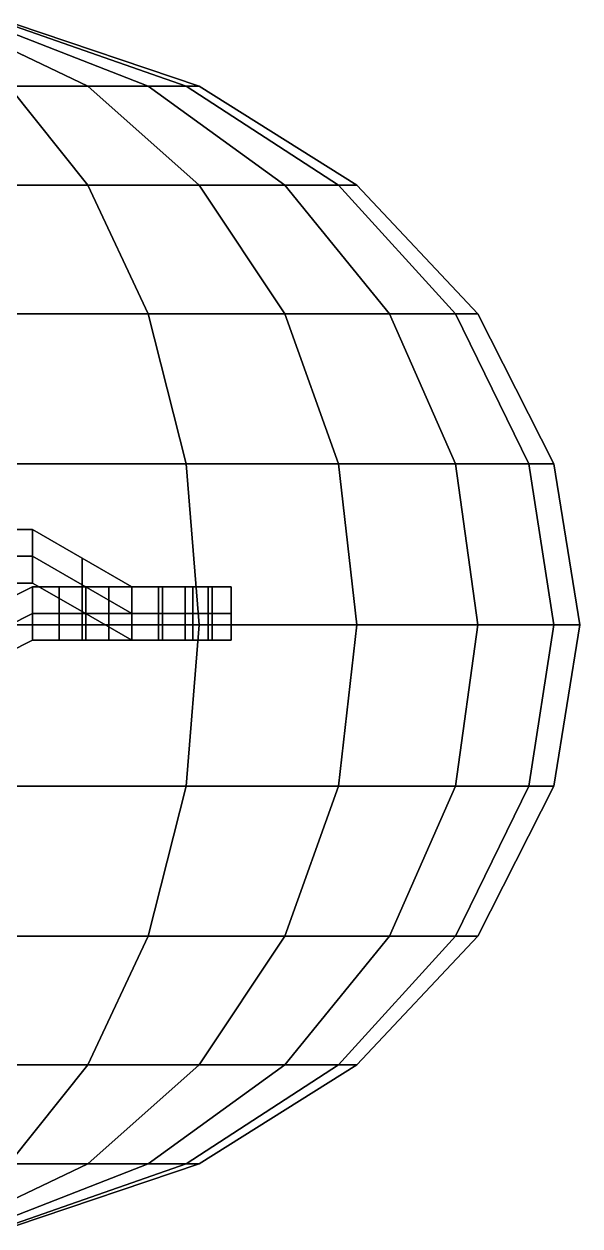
# Model space of a CAD drawing. Extents: x -8682 to 17201, y -9368 to 11808.
# Drawn here: x 7752 to 17201, y -9007 to 11447 of the extents above; entities that cross this region are included whole.
import ezdxf

# ---------------------------------------------------------------- set-up
doc = ezdxf.new("R2010")
doc.units = 0

msp = doc.modelspace()

# ---------------------------------------------------------------- linework, layer by layer
for points in [[(8835.200195, 10389.020508, -6616.702148), (6628.095215, 11446.75293, -4560.081543), (5934.373047, 11446.75293, -5056.099121), (7495.032227, 10389.020508, -7574.934082)], [(7495.032227, 10389.020508, 2868.82251), (5934.373047, 11446.75293, 349.987183), (6628.095215, 11446.75293, -146.03035), (8835.200195, 10389.020508, 1910.589966)], [(9863.546875, 10389.020508, -5367.90918), (7160.406738, 11446.75293, -3913.658691), (6628.095215, 11446.75293, -4560.081543), (8835.200195, 10389.020508, -6616.702148)], [(8835.200195, 10389.020508, 1910.589966), (6628.095215, 11446.75293, -146.03035), (7160.406738, 11446.75293, -792.453247), (9863.546875, 10389.020508, 661.796997)], [(10509.993164, 10389.020508, -3913.658691), (7495.032227, 11446.75293, -3160.883301), (7160.406738, 11446.75293, -3913.658691), (9863.546875, 10389.020508, -5367.90918)], [(9863.546875, 10389.020508, 661.796997), (7160.406738, 11446.75293, -792.453247), (7495.032227, 11446.75293, -1545.228516), (10509.993164, 10389.020508, -792.453247)], [(10730.483398, 10389.020508, -2353.055908), (7609.166504, 11446.75293, -2353.055908), (7495.032227, 11446.75293, -3160.883301), (10509.993164, 10389.020508, -3913.658691)], [(10509.993164, 10389.020508, -792.453247), (7495.032227, 11446.75293, -1545.228516), (7609.166504, 11446.75293, -2353.055908), (10730.483398, 10389.020508, -2353.055908)], [(8835.200195, 8706.411133, -9737.907227), (7495.032227, 10389.020508, -7574.934082), (5934.373047, 10389.020508, -8177.304688), (6628.095215, 8706.411133, -10589.787109)], [(6628.095215, 8706.411133, 5883.675781), (5934.373047, 10389.020508, 3471.192627), (7495.032227, 10389.020508, 2868.82251), (8835.200195, 8706.411133, 5031.79541)], [(10730.483398, 8706.411133, -8382.761719), (8835.200195, 10389.020508, -6616.702148), (7495.032227, 10389.020508, -7574.934082), (8835.200195, 8706.411133, -9737.907227)], [(8835.200195, 8706.411133, 5031.79541), (7495.032227, 10389.020508, 2868.82251), (8835.200195, 10389.020508, 1910.589966), (10730.483398, 8706.411133, 3676.649902)], [(12184.787109, 8706.411133, -6616.702148), (9863.546875, 10389.020508, -5367.90918), (8835.200195, 10389.020508, -6616.702148), (10730.483398, 8706.411133, -8382.761719)], [(10730.483398, 8706.411133, 3676.649902), (8835.200195, 10389.020508, 1910.589966), (9863.546875, 10389.020508, 661.796997), (12184.787109, 8706.411133, 1910.589966)], [(13099, 8706.411133, -4560.081543), (10509.993164, 10389.020508, -3913.658691), (9863.546875, 10389.020508, -5367.90918), (12184.787109, 8706.411133, -6616.702148)], [(12184.787109, 8706.411133, 1910.589966), (9863.546875, 10389.020508, 661.796997), (10509.993164, 10389.020508, -792.453247), (13099, 8706.411133, -146.03035)], [(13410.820313, 8706.411133, -2353.055908), (10730.483398, 10389.020508, -2353.055908), (10509.993164, 10389.020508, -3913.658691), (13099, 8706.411133, -4560.081543)], [(13099, 8706.411133, -146.03035), (10509.993164, 10389.020508, -792.453247), (10730.483398, 10389.020508, -2353.055908), (13410.820313, 8706.411133, -2353.055908)], [(9863.546875, 6513.592285, -11397.615234), (8835.200195, 8706.411133, -9737.907227), (6628.095215, 8706.411133, -10589.787109), (7160.406738, 6513.592285, -12440.950195)], [(7160.406738, 6513.592285, 7734.838867), (6628.095215, 8706.411133, 5883.675781), (8835.200195, 8706.411133, 5031.79541), (9863.546875, 6513.592285, 6691.503418)], [(12184.787109, 6513.592285, -9737.907227), (10730.483398, 8706.411133, -8382.761719), (8835.200195, 8706.411133, -9737.907227), (9863.546875, 6513.592285, -11397.615234)], [(9863.546875, 6513.592285, 6691.503418), (8835.200195, 8706.411133, 5031.79541), (10730.483398, 8706.411133, 3676.649902), (12184.787109, 6513.592285, 5031.79541)], [(13965.935547, 6513.592285, -7574.934082), (12184.787109, 8706.411133, -6616.702148), (10730.483398, 8706.411133, -8382.761719), (12184.787109, 6513.592285, -9737.907227)], [(12184.787109, 6513.592285, 5031.79541), (10730.483398, 8706.411133, 3676.649902), (12184.787109, 8706.411133, 1910.589966), (13965.935547, 6513.592285, 2868.82251)], [(15085.613281, 6513.592285, -5056.099121), (13099, 8706.411133, -4560.081543), (12184.787109, 8706.411133, -6616.702148), (13965.935547, 6513.592285, -7574.934082)], [(13965.935547, 6513.592285, 2868.82251), (12184.787109, 8706.411133, 1910.589966), (13099, 8706.411133, -146.03035), (15085.613281, 6513.592285, 349.987183)], [(15467.514648, 6513.592285, -2353.055908), (13410.820313, 8706.411133, -2353.055908), (13099, 8706.411133, -4560.081543), (15085.613281, 6513.592285, -5056.099121)], [(15085.613281, 6513.592285, 349.987183), (13099, 8706.411133, -146.03035), (13410.820313, 8706.411133, -2353.055908), (15467.514648, 6513.592285, -2353.055908)], [(10509.993164, 3959.999756, -12440.950195), (9863.546875, 6513.592285, -11397.615234), (7160.406738, 6513.592285, -12440.950195), (7495.032227, 3959.999756, -13604.640625)], [(7495.032227, 3959.999756, 8898.529297), (7160.406738, 6513.592285, 7734.838867), (9863.546875, 6513.592285, 6691.503418), (10509.993164, 3959.999756, 7734.838867)], [(13099, 3959.999756, -10589.787109), (12184.787109, 6513.592285, -9737.907227), (9863.546875, 6513.592285, -11397.615234), (10509.993164, 3959.999756, -12440.950195)], [(10509.993164, 3959.999756, 7734.838867), (9863.546875, 6513.592285, 6691.503418), (12184.787109, 6513.592285, 5031.79541), (13099, 3959.999756, 5883.675781)], [(15085.613281, 3959.999756, -8177.304688), (13965.935547, 6513.592285, -7574.934082), (12184.787109, 6513.592285, -9737.907227), (13099, 3959.999756, -10589.787109)], [(13099, 3959.999756, 5883.675781), (12184.787109, 6513.592285, 5031.79541), (13965.935547, 6513.592285, 2868.82251), (15085.613281, 3959.999756, 3471.192627)], [(16334.451172, 3959.999756, -5367.90918), (15085.613281, 6513.592285, -5056.099121), (13965.935547, 6513.592285, -7574.934082), (15085.613281, 3959.999756, -8177.304688)], [(15085.613281, 3959.999756, 3471.192627), (13965.935547, 6513.592285, 2868.82251), (15085.613281, 6513.592285, 349.987183), (16334.451172, 3959.999756, 661.796997)], [(16760.40625, 3959.999756, -2353.055908), (15467.514648, 6513.592285, -2353.055908), (15085.613281, 6513.592285, -5056.099121), (16334.451172, 3959.999756, -5367.90918)], [(16334.451172, 3959.999756, 661.796997), (15085.613281, 6513.592285, 349.987183), (15467.514648, 6513.592285, -2353.055908), (16760.40625, 3959.999756, -2353.055908)], [(10730.483398, 1219.657227, -12796.813477), (10509.993164, 3959.999756, -12440.950195), (7495.032227, 3959.999756, -13604.640625), (7609.166504, 1219.657227, -14001.553711)], [(7609.166504, 1219.657227, 9295.441406), (7495.032227, 3959.999756, 8898.529297), (10509.993164, 3959.999756, 7734.838867), (10730.483398, 1219.657227, 8090.701172)], [(13410.820313, 1219.657227, -10880.347656), (13099, 3959.999756, -10589.787109), (10509.993164, 3959.999756, -12440.950195), (10730.483398, 1219.657227, -12796.813477)], [(10730.483398, 1219.657227, 8090.701172), (10509.993164, 3959.999756, 7734.838867), (13099, 3959.999756, 5883.675781), (13410.820313, 1219.657227, 6174.23584)], [(15467.514648, 1219.657227, -8382.761719), (15085.613281, 3959.999756, -8177.304688), (13099, 3959.999756, -10589.787109), (13410.820313, 1219.657227, -10880.347656)], [(13410.820313, 1219.657227, 6174.23584), (13099, 3959.999756, 5883.675781), (15085.613281, 3959.999756, 3471.192627), (15467.514648, 1219.657227, 3676.649902)], [(16760.40625, 1219.657227, -5474.261719), (16334.451172, 3959.999756, -5367.90918), (15085.613281, 3959.999756, -8177.304688), (15467.514648, 1219.657227, -8382.761719)], [(15467.514648, 1219.657227, 3676.649902), (15085.613281, 3959.999756, 3471.192627), (16334.451172, 3959.999756, 661.796997), (16760.40625, 1219.657227, 768.149475)], [(17201.388672, 1219.657227, -2353.055908), (16760.40625, 3959.999756, -2353.055908), (16334.451172, 3959.999756, -5367.90918), (16760.40625, 1219.657227, -5474.261719)], [(16760.40625, 1219.657227, 768.149475), (16334.451172, 3959.999756, 661.796997), (16760.40625, 3959.999756, -2353.055908), (17201.388672, 1219.657227, -2353.055908)], [(7050.589844, 2388.68457, -5967.878418), (7050.589844, 2843.306396, -5967.878418), (7894.887695, 2843.306396, -5967.878418), (7894.887695, 2388.68457, -5967.878418)], [(7050.589844, 2388.68457, -7299.271973), (7894.887695, 2388.68457, -7299.271973), (7894.887695, 2843.306396, -7299.271973), (7050.589844, 2843.306396, -7299.271973)], [(7050.589844, 2843.306396, -5967.878418), (7050.589844, 2843.306396, -6633.575195), (7894.887695, 2843.306396, -6633.575195), (7894.887695, 2843.306396, -5967.878418)], [(7050.589844, 2843.306396, -6633.575195), (7050.589844, 2843.306396, -7299.271973), (7894.887695, 2843.306396, -7299.271973), (7894.887695, 2843.306396, -6633.575195)], [(8739.185547, 1901.589722, -5967.878418), (7894.887695, 2388.68457, -5967.878418), (7894.887695, 2843.306396, -5967.878418), (8739.185547, 2356.211426, -5967.878418)], [(8739.185547, 1901.589722, -7299.271973), (8739.185547, 2356.211426, -7299.271973), (7894.887695, 2843.306396, -7299.271973), (7894.887695, 2388.68457, -7299.271973)], [(8739.185547, 2356.211426, -5967.878418), (7894.887695, 2843.306396, -5967.878418), (7894.887695, 2843.306396, -6633.575195), (8739.185547, 2356.211426, -6633.575195)], [(8739.185547, 2356.211426, -6633.575195), (7894.887695, 2843.306396, -6633.575195), (7894.887695, 2843.306396, -7299.271973), (8739.185547, 2356.211426, -7299.271973)], [(7050.589844, 1934.062622, -5967.878418), (7050.589844, 2388.68457, -5967.878418), (7894.887695, 2388.68457, -5967.878418), (7894.887695, 1934.062622, -5967.878418)], [(7050.589844, 1934.062622, -7299.271973), (7894.887695, 1934.062622, -7299.271973), (7894.887695, 2388.68457, -7299.271973), (7050.589844, 2388.68457, -7299.271973)], [(8739.185547, 1446.968018, -5967.878418), (7894.887695, 1934.062622, -5967.878418), (7894.887695, 2388.68457, -5967.878418), (8739.185547, 1901.589722, -5967.878418)], [(8739.185547, 1446.968018, -7299.271973), (8739.185547, 1901.589722, -7299.271973), (7894.887695, 2388.68457, -7299.271973), (7894.887695, 1934.062622, -7299.271973)], [(9583.482422, 1414.494995, -5967.878418), (8739.185547, 1901.589722, -5967.878418), (8739.185547, 2356.211426, -5967.878418), (9583.482422, 1869.116699, -5967.878418)], [(9583.482422, 1414.494995, -7299.271973), (9583.482422, 1869.116699, -7299.271973), (8739.185547, 2356.211426, -7299.271973), (8739.185547, 1901.589722, -7299.271973)], [(9583.482422, 1869.116699, -5967.878418), (8739.185547, 2356.211426, -5967.878418), (8739.185547, 2356.211426, -6633.575195), (9583.482422, 1869.116699, -6633.575195)], [(9583.482422, 1869.116699, -6633.575195), (8739.185547, 2356.211426, -6633.575195), (8739.185547, 2356.211426, -7299.271973), (9583.482422, 1869.116699, -7299.271973)], [(7050.589844, 1934.062622, -6633.575195), (7894.887695, 1934.062622, -6633.575195), (7894.887695, 1934.062622, -7299.271973), (7050.589844, 1934.062622, -7299.271973)], [(7050.589844, 1934.062622, -5967.878418), (7894.887695, 1934.062622, -5967.878418), (7894.887695, 1934.062622, -6633.575195), (7050.589844, 1934.062622, -6633.575195)], [(7050.589844, 992.346252, 689.082214), (7050.589844, 1446.968018, 689.082214), (7894.887695, 1869.116699, 689.082214), (7894.887695, 1414.494995, 689.082214)], [(7050.589844, 992.346252, -642.310303), (7894.887695, 1414.494995, -642.310303), (7894.887695, 1869.116699, -642.310303), (7050.589844, 1446.968018, -642.310303)], [(7050.589844, 1446.968018, 689.082214), (7050.589844, 1446.968018, 23.385956), (7894.887695, 1869.116699, 23.385956), (7894.887695, 1869.116699, 689.082214)], [(7050.589844, 1446.968018, 23.385956), (7050.589844, 1446.968018, -642.310303), (7894.887695, 1869.116699, -642.310303), (7894.887695, 1869.116699, 23.385956)], [(8739.185547, 1446.968018, -5967.878418), (8739.185547, 1446.968018, -6633.575195), (7894.887695, 1934.062622, -6633.575195), (7894.887695, 1934.062622, -5967.878418)], [(8739.185547, 1446.968018, -6633.575195), (8739.185547, 1446.968018, -7299.271973), (7894.887695, 1934.062622, -7299.271973), (7894.887695, 1934.062622, -6633.575195)], [(7894.887695, 1414.494995, 689.082214), (7894.887695, 1869.116699, 689.082214), (8739.185547, 1869.116699, 689.082214), (8739.185547, 1414.494995, 689.082214)], [(7894.887695, 1414.494995, -642.310303), (8349.508789, 1414.494995, -902.094116), (8349.508789, 1869.116699, -902.094116), (7894.887695, 1869.116699, -642.310303)], [(7894.887695, 1869.116699, 689.082214), (7894.887695, 1869.116699, 23.385956), (8544.34668, 1869.116699, -106.505951), (8739.185547, 1869.116699, 689.082214)], [(7894.887695, 1869.116699, 23.385956), (7894.887695, 1869.116699, -642.310303), (8349.508789, 1869.116699, -902.094116), (8544.34668, 1869.116699, -106.505951)], [(8349.508789, 1414.494995, -902.094116), (8804.129883, 1414.494995, -1161.87793), (8804.129883, 1869.116699, -1161.87793), (8349.508789, 1869.116699, -902.094116)], [(8544.34668, 1869.116699, -106.505951), (8349.508789, 1869.116699, -902.094116), (8804.129883, 1869.116699, -1161.87793), (9193.806641, 1869.116699, -236.397858)], [(8739.185547, 1869.116699, 689.082214), (8544.34668, 1869.116699, -106.505951), (9193.806641, 1869.116699, -236.397858), (9583.482422, 1869.116699, 689.082214)], [(9583.482422, 959.873352, -5967.878418), (8739.185547, 1446.968018, -5967.878418), (8739.185547, 1901.589722, -5967.878418), (9583.482422, 1414.494995, -5967.878418)], [(9583.482422, 959.873352, -7299.271973), (9583.482422, 1414.494995, -7299.271973), (8739.185547, 1901.589722, -7299.271973), (8739.185547, 1446.968018, -7299.271973)], [(8739.185547, 1414.494995, 689.082214), (8739.185547, 1869.116699, 689.082214), (9583.482422, 1869.116699, 689.082214), (9583.482422, 1414.494995, 689.082214)], [(8804.129883, 1414.494995, -1161.87793), (9193.806641, 1414.494995, -1567.790161), (9193.806641, 1869.116699, -1567.790161), (8804.129883, 1869.116699, -1161.87793)], [(9193.806641, 1869.116699, -236.397858), (8804.129883, 1869.116699, -1161.87793), (10038.103516, 1869.116699, -902.094116), (10038.103516, 1869.116699, -236.397858)], [(10038.103516, 1869.116699, -902.094116), (8804.129883, 1869.116699, -1161.87793), (9193.806641, 1869.116699, -1567.790161), (10232.941406, 1869.116699, -1437.898193)], [(9193.806641, 1414.494995, -1567.790161), (9583.482422, 1414.494995, -1973.702393), (9583.482422, 1869.116699, -1973.702393), (9193.806641, 1869.116699, -1567.790161)], [(9583.482422, 1869.116699, 689.082214), (9193.806641, 1869.116699, -236.397858), (10038.103516, 1869.116699, -236.397858), (10038.103516, 1869.116699, 429.298401)], [(10232.941406, 1869.116699, -1437.898193), (9193.806641, 1869.116699, -1567.790161), (9583.482422, 1869.116699, -1973.702393), (10427.779297, 1869.116699, -1973.702393)], [(9583.482422, 1414.494995, 689.082214), (9583.482422, 1869.116699, 689.082214), (10038.103516, 1869.116699, 429.298401), (10038.103516, 1414.494995, 429.298401)], [(9583.482422, 1414.494995, -1973.702393), (9583.482422, 1414.494995, -2639.398438), (9583.482422, 1869.116699, -2639.398438), (9583.482422, 1869.116699, -1973.702393)], [(9583.482422, 1414.494995, -2639.398438), (9583.482422, 1414.494995, -3305.094727), (9583.482422, 1869.116699, -3305.094727), (9583.482422, 1869.116699, -2639.398438)], [(9583.482422, 1414.494995, -3305.094727), (9583.482422, 1414.494995, -3970.790771), (9583.482422, 1869.116699, -3970.790771), (9583.482422, 1869.116699, -3305.094727)], [(9583.482422, 1414.494995, -3970.790771), (9583.482422, 1414.494995, -4636.486816), (9583.482422, 1869.116699, -4636.486816), (9583.482422, 1869.116699, -3970.790771)], [(9583.482422, 1414.494995, -4636.486816), (9583.482422, 1414.494995, -5302.182617), (9583.482422, 1869.116699, -5302.182617), (9583.482422, 1869.116699, -4636.486816)], [(9583.482422, 1414.494995, -5302.182617), (9583.482422, 1414.494995, -5967.878418), (9583.482422, 1869.116699, -5967.878418), (9583.482422, 1869.116699, -5302.182617)], [(10103.050781, 1414.494995, -7136.906738), (10103.050781, 1869.116699, -7136.906738), (9583.482422, 1869.116699, -7299.271973), (9583.482422, 1414.494995, -7299.271973)], [(9583.482422, 1869.116699, -1973.702393), (9583.482422, 1869.116699, -2639.398438), (10427.779297, 1869.116699, -2639.398438), (10427.779297, 1869.116699, -1973.702393)], [(9583.482422, 1869.116699, -2639.398438), (9583.482422, 1869.116699, -3305.094727), (10427.779297, 1869.116699, -3305.094727), (10427.779297, 1869.116699, -2639.398438)], [(9583.482422, 1869.116699, -3305.094727), (9583.482422, 1869.116699, -3970.790771), (10427.779297, 1869.116699, -3970.790771), (10427.779297, 1869.116699, -3305.094727)], [(9583.482422, 1869.116699, -3970.790771), (9583.482422, 1869.116699, -4636.486816), (10427.779297, 1869.116699, -4636.486816), (10427.779297, 1869.116699, -3970.790771)], [(9583.482422, 1869.116699, -4636.486816), (9583.482422, 1869.116699, -5302.182617), (10427.779297, 1869.116699, -5302.182617), (10427.779297, 1869.116699, -4636.486816)], [(9583.482422, 1869.116699, -5302.182617), (9583.482422, 1869.116699, -5967.878418), (10427.779297, 1869.116699, -5967.878418), (10427.779297, 1869.116699, -5302.182617)], [(9583.482422, 1869.116699, -5967.878418), (9583.482422, 1869.116699, -6633.575195), (10265.415039, 1869.116699, -6552.392578), (10427.779297, 1869.116699, -5967.878418)], [(10265.415039, 1869.116699, -6552.392578), (9583.482422, 1869.116699, -6633.575195), (9583.482422, 1869.116699, -7299.271973), (10103.050781, 1869.116699, -7136.906738)], [(10038.103516, 1414.494995, 429.298401), (10038.103516, 1869.116699, 429.298401), (10492.724609, 1869.116699, 169.514557), (10492.724609, 1414.494995, 169.514557)], [(10038.103516, 1869.116699, 429.298401), (10038.103516, 1869.116699, -236.397858), (10882.400391, 1869.116699, -236.397873), (10492.724609, 1869.116699, 169.514557)], [(10038.103516, 1869.116699, -236.397858), (10038.103516, 1869.116699, -902.094116), (11272.077148, 1869.116699, -642.310303), (10882.400391, 1869.116699, -236.397873)], [(11272.077148, 1869.116699, -642.310303), (10038.103516, 1869.116699, -902.094116), (10232.941406, 1869.116699, -1437.898193), (11272.077148, 1869.116699, -1308.006348)], [(10622.618164, 1414.494995, -6974.541504), (10622.618164, 1869.116699, -6974.541504), (10103.050781, 1869.116699, -7136.906738), (10103.050781, 1414.494995, -7136.906738)], [(10947.347656, 1869.116699, -6471.209961), (10265.415039, 1869.116699, -6552.392578), (10103.050781, 1869.116699, -7136.906738), (10622.618164, 1869.116699, -6974.541504)], [(11272.077148, 1869.116699, -1308.006348), (10232.941406, 1869.116699, -1437.898193), (10427.779297, 1869.116699, -1973.702393), (11272.077148, 1869.116699, -1973.702393)], [(10427.779297, 1869.116699, -5967.878418), (10265.415039, 1869.116699, -6552.392578), (10947.347656, 1869.116699, -6471.209961), (11272.077148, 1869.116699, -5967.878418)], [(10427.779297, 1869.116699, -1973.702393), (10427.779297, 1869.116699, -2639.398438), (11272.077148, 1869.116699, -2639.398438), (11272.077148, 1869.116699, -1973.702393)], [(10427.779297, 1869.116699, -2639.398438), (10427.779297, 1869.116699, -3305.094727), (11272.077148, 1869.116699, -3305.094727), (11272.077148, 1869.116699, -2639.398438)], [(10427.779297, 1869.116699, -3305.094727), (10427.779297, 1869.116699, -3970.790771), (11272.077148, 1869.116699, -3970.790771), (11272.077148, 1869.116699, -3305.094727)], [(10427.779297, 1869.116699, -3970.790771), (10427.779297, 1869.116699, -4636.486816), (11272.077148, 1869.116699, -4636.486816), (11272.077148, 1869.116699, -3970.790771)], [(10427.779297, 1869.116699, -4636.486816), (10427.779297, 1869.116699, -5302.182617), (11272.077148, 1869.116699, -5302.182617), (11272.077148, 1869.116699, -4636.486816)], [(10427.779297, 1869.116699, -5302.182617), (10427.779297, 1869.116699, -5967.878418), (11272.077148, 1869.116699, -5967.878418), (11272.077148, 1869.116699, -5302.182617)], [(10492.724609, 1414.494995, 169.514557), (10492.724609, 1869.116699, 169.514557), (10882.400391, 1869.116699, -236.397873), (10882.400391, 1414.494995, -236.397873)], [(10947.347656, 1414.494995, -6471.209961), (10947.347656, 1869.116699, -6471.209961), (10622.618164, 1869.116699, -6974.541504), (10622.618164, 1414.494995, -6974.541504)], [(10882.400391, 1414.494995, -236.397873), (10882.400391, 1869.116699, -236.397873), (11272.077148, 1869.116699, -642.310303), (11272.077148, 1414.494995, -642.310303)], [(11272.077148, 1414.494995, -5967.878418), (11272.077148, 1869.116699, -5967.878418), (10947.347656, 1869.116699, -6471.209961), (10947.347656, 1414.494995, -6471.209961)], [(11272.077148, 1414.494995, -1308.006348), (11272.077148, 1869.116699, -1308.006348), (11272.077148, 1869.116699, -1973.702393), (11272.077148, 1414.494995, -1973.702393)], [(11272.077148, 1414.494995, -642.310303), (11272.077148, 1869.116699, -642.310303), (11272.077148, 1869.116699, -1308.006348), (11272.077148, 1414.494995, -1308.006348)], [(11272.077148, 1414.494995, -2639.398438), (11272.077148, 1869.116699, -2639.398438), (11272.077148, 1869.116699, -3305.094727), (11272.077148, 1414.494995, -3305.094727)], [(11272.077148, 1414.494995, -1973.702393), (11272.077148, 1869.116699, -1973.702393), (11272.077148, 1869.116699, -2639.398438), (11272.077148, 1414.494995, -2639.398438)], [(11272.077148, 1414.494995, -3970.790771), (11272.077148, 1869.116699, -3970.790771), (11272.077148, 1869.116699, -4636.486816), (11272.077148, 1414.494995, -4636.486816)], [(11272.077148, 1414.494995, -3305.094727), (11272.077148, 1869.116699, -3305.094727), (11272.077148, 1869.116699, -3970.790771), (11272.077148, 1414.494995, -3970.790771)], [(11272.077148, 1414.494995, -5302.182617), (11272.077148, 1869.116699, -5302.182617), (11272.077148, 1869.116699, -5967.878418), (11272.077148, 1414.494995, -5967.878418)], [(11272.077148, 1414.494995, -4636.486816), (11272.077148, 1869.116699, -4636.486816), (11272.077148, 1869.116699, -5302.182617), (11272.077148, 1414.494995, -5302.182617)], [(9583.482422, 959.873352, -6633.575195), (9583.482422, 959.873352, -7299.271973), (8739.185547, 1446.968018, -7299.271973), (8739.185547, 1446.968018, -6633.575195)], [(9583.482422, 959.873352, -5967.878418), (9583.482422, 959.873352, -6633.575195), (8739.185547, 1446.968018, -6633.575195), (8739.185547, 1446.968018, -5967.878418)], [(7050.589844, 537.724548, 689.082214), (7050.589844, 992.346252, 689.082214), (7894.887695, 1414.494995, 689.082214), (7894.887695, 959.873352, 689.082214)], [(7050.589844, 537.724548, -642.310303), (7894.887695, 959.873352, -642.310303), (7894.887695, 1414.494995, -642.310303), (7050.589844, 992.346252, -642.310303)], [(7894.887695, 959.873352, 689.082214), (7894.887695, 1414.494995, 689.082214), (8739.185547, 1414.494995, 689.082214), (8739.185547, 959.873352, 689.082214)], [(7894.887695, 959.873352, -642.310303), (8349.508789, 959.873352, -902.094116), (8349.508789, 1414.494995, -902.094116), (7894.887695, 1414.494995, -642.310303)], [(8349.508789, 959.873352, -902.094116), (8804.129883, 959.873352, -1161.87793), (8804.129883, 1414.494995, -1161.87793), (8349.508789, 1414.494995, -902.094116)], [(8739.185547, 959.873352, 689.082214), (8739.185547, 1414.494995, 689.082214), (9583.482422, 1414.494995, 689.082214), (9583.482422, 959.873352, 689.082214)], [(8804.129883, 959.873352, -1161.87793), (9193.806641, 959.873352, -1567.790161), (9193.806641, 1414.494995, -1567.790161), (8804.129883, 1414.494995, -1161.87793)], [(9193.806641, 959.873352, -1567.790161), (9583.482422, 959.873352, -1973.702393), (9583.482422, 1414.494995, -1973.702393), (9193.806641, 1414.494995, -1567.790161)], [(9583.482422, 959.873352, 689.082214), (9583.482422, 1414.494995, 689.082214), (10038.103516, 1414.494995, 429.298401), (10038.103516, 959.873352, 429.298401)], [(9583.482422, 959.873352, -1973.702393), (9583.482422, 959.873352, -2639.398438), (9583.482422, 1414.494995, -2639.398438), (9583.482422, 1414.494995, -1973.702393)], [(9583.482422, 959.873352, -2639.398438), (9583.482422, 959.873352, -3305.094727), (9583.482422, 1414.494995, -3305.094727), (9583.482422, 1414.494995, -2639.398438)], [(9583.482422, 959.873352, -3305.094727), (9583.482422, 959.873352, -3970.790771), (9583.482422, 1414.494995, -3970.790771), (9583.482422, 1414.494995, -3305.094727)], [(9583.482422, 959.873352, -3970.790771), (9583.482422, 959.873352, -4636.486816), (9583.482422, 1414.494995, -4636.486816), (9583.482422, 1414.494995, -3970.790771)], [(9583.482422, 959.873352, -4636.486816), (9583.482422, 959.873352, -5302.182617), (9583.482422, 1414.494995, -5302.182617), (9583.482422, 1414.494995, -4636.486816)], [(9583.482422, 959.873352, -5302.182617), (9583.482422, 959.873352, -5967.878418), (9583.482422, 1414.494995, -5967.878418), (9583.482422, 1414.494995, -5302.182617)], [(10103.050781, 959.873352, -7136.906738), (10103.050781, 1414.494995, -7136.906738), (9583.482422, 1414.494995, -7299.271973), (9583.482422, 959.873352, -7299.271973)], [(10038.103516, 959.873352, 429.298401), (10038.103516, 1414.494995, 429.298401), (10492.724609, 1414.494995, 169.514557), (10492.724609, 959.873352, 169.514557)], [(10622.618164, 959.873352, -6974.541504), (10622.618164, 1414.494995, -6974.541504), (10103.050781, 1414.494995, -7136.906738), (10103.050781, 959.873352, -7136.906738)], [(10492.724609, 959.873352, 169.514557), (10492.724609, 1414.494995, 169.514557), (10882.400391, 1414.494995, -236.397873), (10882.400391, 959.873352, -236.397873)], [(10947.347656, 959.873352, -6471.209961), (10947.347656, 1414.494995, -6471.209961), (10622.618164, 1414.494995, -6974.541504), (10622.618164, 959.873352, -6974.541504)], [(10882.400391, 959.873352, -236.397873), (10882.400391, 1414.494995, -236.397873), (11272.077148, 1414.494995, -642.310303), (11272.077148, 959.873352, -642.310303)], [(11272.077148, 959.873352, -5967.878418), (11272.077148, 1414.494995, -5967.878418), (10947.347656, 1414.494995, -6471.209961), (10947.347656, 959.873352, -6471.209961)], [(11272.077148, 959.873352, -642.310303), (11272.077148, 1414.494995, -642.310303), (11272.077148, 1414.494995, -1308.006348), (11272.077148, 959.873352, -1308.006348)], [(11272.077148, 959.873352, -1308.006348), (11272.077148, 1414.494995, -1308.006348), (11272.077148, 1414.494995, -1973.702393), (11272.077148, 959.873352, -1973.702393)], [(11272.077148, 959.873352, -1973.702393), (11272.077148, 1414.494995, -1973.702393), (11272.077148, 1414.494995, -2639.398438), (11272.077148, 959.873352, -2639.398438)], [(11272.077148, 959.873352, -2639.398438), (11272.077148, 1414.494995, -2639.398438), (11272.077148, 1414.494995, -3305.094727), (11272.077148, 959.873352, -3305.094727)], [(11272.077148, 959.873352, -3305.094727), (11272.077148, 1414.494995, -3305.094727), (11272.077148, 1414.494995, -3970.790771), (11272.077148, 959.873352, -3970.790771)], [(11272.077148, 959.873352, -3970.790771), (11272.077148, 1414.494995, -3970.790771), (11272.077148, 1414.494995, -4636.486816), (11272.077148, 959.873352, -4636.486816)], [(11272.077148, 959.873352, -4636.486816), (11272.077148, 1414.494995, -4636.486816), (11272.077148, 1414.494995, -5302.182617), (11272.077148, 959.873352, -5302.182617)], [(11272.077148, 959.873352, -5302.182617), (11272.077148, 1414.494995, -5302.182617), (11272.077148, 1414.494995, -5967.878418), (11272.077148, 959.873352, -5967.878418)], [(10509.993164, -1520.684937, -12440.950195), (10730.483398, 1219.657227, -12796.813477), (7609.166504, 1219.657227, -14001.553711), (7495.032227, -1520.684937, -13604.640625)], [(7495.032227, -1520.684937, 8898.529297), (7609.166504, 1219.657227, 9295.441406), (10730.483398, 1219.657227, 8090.701172), (10509.993164, -1520.684937, 7734.838867)], [(13099, -1520.684937, -10589.787109), (13410.820313, 1219.657227, -10880.347656), (10730.483398, 1219.657227, -12796.813477), (10509.993164, -1520.684937, -12440.950195)], [(10509.993164, -1520.684937, 7734.838867), (10730.483398, 1219.657227, 8090.701172), (13410.820313, 1219.657227, 6174.23584), (13099, -1520.684937, 5883.675781)], [(15085.613281, -1520.684937, -8177.304688), (15467.514648, 1219.657227, -8382.761719), (13410.820313, 1219.657227, -10880.347656), (13099, -1520.684937, -10589.787109)], [(13099, -1520.684937, 5883.675781), (13410.820313, 1219.657227, 6174.23584), (15467.514648, 1219.657227, 3676.649902), (15085.613281, -1520.684937, 3471.192627)], [(16334.451172, -1520.684937, -5367.90918), (16760.40625, 1219.657227, -5474.261719), (15467.514648, 1219.657227, -8382.761719), (15085.613281, -1520.684937, -8177.304688)], [(15085.613281, -1520.684937, 3471.192627), (15467.514648, 1219.657227, 3676.649902), (16760.40625, 1219.657227, 768.149475), (16334.451172, -1520.684937, 661.796997)], [(16760.40625, -1520.684937, -2353.055908), (17201.388672, 1219.657227, -2353.055908), (16760.40625, 1219.657227, -5474.261719), (16334.451172, -1520.684937, -5367.90918)], [(16334.451172, -1520.684937, 661.796997), (16760.40625, 1219.657227, 768.149475), (17201.388672, 1219.657227, -2353.055908), (16760.40625, -1520.684937, -2353.055908)], [(7050.589844, 537.724548, 23.385956), (7894.887695, 959.873352, 23.385956), (7894.887695, 959.873352, -642.310303), (7050.589844, 537.724548, -642.310303)], [(7050.589844, 537.724548, 689.082214), (7894.887695, 959.873352, 689.082214), (7894.887695, 959.873352, 23.385956), (7050.589844, 537.724548, 23.385956)], [(7894.887695, 959.873352, 689.082214), (8739.185547, 959.873352, 689.082214), (8544.34668, 959.873352, -106.505951), (7894.887695, 959.873352, 23.385956)], [(7894.887695, 959.873352, 23.385956), (8544.34668, 959.873352, -106.505951), (8349.508789, 959.873352, -902.094116), (7894.887695, 959.873352, -642.310303)], [(8544.34668, 959.873352, -106.505951), (9193.806641, 959.873352, -236.397858), (8804.129883, 959.873352, -1161.87793), (8349.508789, 959.873352, -902.094116)], [(8739.185547, 959.873352, 689.082214), (9583.482422, 959.873352, 689.082214), (9193.806641, 959.873352, -236.397858), (8544.34668, 959.873352, -106.505951)], [(9193.806641, 959.873352, -236.397858), (10038.103516, 959.873352, -236.397858), (10038.103516, 959.873352, -902.094116), (8804.129883, 959.873352, -1161.87793)], [(10038.103516, 959.873352, -902.094116), (10232.941406, 959.873352, -1437.898193), (9193.806641, 959.873352, -1567.790161), (8804.129883, 959.873352, -1161.87793)], [(9583.482422, 959.873352, 689.082214), (10038.103516, 959.873352, 429.298401), (10038.103516, 959.873352, -236.397858), (9193.806641, 959.873352, -236.397858)], [(10232.941406, 959.873352, -1437.898193), (10427.779297, 959.873352, -1973.702393), (9583.482422, 959.873352, -1973.702393), (9193.806641, 959.873352, -1567.790161)], [(9583.482422, 959.873352, -1973.702393), (10427.779297, 959.873352, -1973.702393), (10427.779297, 959.873352, -2639.398438), (9583.482422, 959.873352, -2639.398438)], [(9583.482422, 959.873352, -2639.398438), (10427.779297, 959.873352, -2639.398438), (10427.779297, 959.873352, -3305.094727), (9583.482422, 959.873352, -3305.094727)], [(9583.482422, 959.873352, -3305.094727), (10427.779297, 959.873352, -3305.094727), (10427.779297, 959.873352, -3970.790771), (9583.482422, 959.873352, -3970.790771)], [(9583.482422, 959.873352, -3970.790771), (10427.779297, 959.873352, -3970.790771), (10427.779297, 959.873352, -4636.486816), (9583.482422, 959.873352, -4636.486816)], [(9583.482422, 959.873352, -4636.486816), (10427.779297, 959.873352, -4636.486816), (10427.779297, 959.873352, -5302.182617), (9583.482422, 959.873352, -5302.182617)], [(9583.482422, 959.873352, -5302.182617), (10427.779297, 959.873352, -5302.182617), (10427.779297, 959.873352, -5967.878418), (9583.482422, 959.873352, -5967.878418)], [(9583.482422, 959.873352, -5967.878418), (10427.779297, 959.873352, -5967.878418), (10265.415039, 959.873352, -6552.392578), (9583.482422, 959.873352, -6633.575195)], [(10265.415039, 959.873352, -6552.392578), (10103.050781, 959.873352, -7136.906738), (9583.482422, 959.873352, -7299.271973), (9583.482422, 959.873352, -6633.575195)], [(10038.103516, 959.873352, -236.397858), (10882.400391, 959.873352, -236.397873), (11272.077148, 959.873352, -642.310303), (10038.103516, 959.873352, -902.094116)], [(10038.103516, 959.873352, 429.298401), (10492.724609, 959.873352, 169.514557), (10882.400391, 959.873352, -236.397873), (10038.103516, 959.873352, -236.397858)], [(11272.077148, 959.873352, -642.310303), (11272.077148, 959.873352, -1308.006348), (10232.941406, 959.873352, -1437.898193), (10038.103516, 959.873352, -902.094116)], [(10947.347656, 959.873352, -6471.209961), (10622.618164, 959.873352, -6974.541504), (10103.050781, 959.873352, -7136.906738), (10265.415039, 959.873352, -6552.392578)], [(11272.077148, 959.873352, -1308.006348), (11272.077148, 959.873352, -1973.702393), (10427.779297, 959.873352, -1973.702393), (10232.941406, 959.873352, -1437.898193)], [(10427.779297, 959.873352, -5967.878418), (11272.077148, 959.873352, -5967.878418), (10947.347656, 959.873352, -6471.209961), (10265.415039, 959.873352, -6552.392578)], [(10427.779297, 959.873352, -2639.398438), (11272.077148, 959.873352, -2639.398438), (11272.077148, 959.873352, -3305.094727), (10427.779297, 959.873352, -3305.094727)], [(10427.779297, 959.873352, -1973.702393), (11272.077148, 959.873352, -1973.702393), (11272.077148, 959.873352, -2639.398438), (10427.779297, 959.873352, -2639.398438)], [(10427.779297, 959.873352, -3970.790771), (11272.077148, 959.873352, -3970.790771), (11272.077148, 959.873352, -4636.486816), (10427.779297, 959.873352, -4636.486816)], [(10427.779297, 959.873352, -3305.094727), (11272.077148, 959.873352, -3305.094727), (11272.077148, 959.873352, -3970.790771), (10427.779297, 959.873352, -3970.790771)], [(10427.779297, 959.873352, -5302.182617), (11272.077148, 959.873352, -5302.182617), (11272.077148, 959.873352, -5967.878418), (10427.779297, 959.873352, -5967.878418)], [(10427.779297, 959.873352, -4636.486816), (11272.077148, 959.873352, -4636.486816), (11272.077148, 959.873352, -5302.182617), (10427.779297, 959.873352, -5302.182617)], [(9863.546875, -4074.277832, -11397.615234), (10509.993164, -1520.684937, -12440.950195), (7495.032227, -1520.684937, -13604.640625), (7160.406738, -4074.277832, -12440.950195)], [(7160.406738, -4074.277832, 7734.838867), (7495.032227, -1520.684937, 8898.529297), (10509.993164, -1520.684937, 7734.838867), (9863.546875, -4074.277832, 6691.503418)], [(12184.787109, -4074.277832, -9737.907227), (13099, -1520.684937, -10589.787109), (10509.993164, -1520.684937, -12440.950195), (9863.546875, -4074.277832, -11397.615234)], [(9863.546875, -4074.277832, 6691.503418), (10509.993164, -1520.684937, 7734.838867), (13099, -1520.684937, 5883.675781), (12184.787109, -4074.277832, 5031.79541)], [(13965.935547, -4074.277832, -7574.934082), (15085.613281, -1520.684937, -8177.304688), (13099, -1520.684937, -10589.787109), (12184.787109, -4074.277832, -9737.907227)], [(12184.787109, -4074.277832, 5031.79541), (13099, -1520.684937, 5883.675781), (15085.613281, -1520.684937, 3471.192627), (13965.935547, -4074.277832, 2868.82251)], [(15085.613281, -4074.277832, -5056.099121), (16334.451172, -1520.684937, -5367.90918), (15085.613281, -1520.684937, -8177.304688), (13965.935547, -4074.277832, -7574.934082)], [(13965.935547, -4074.277832, 2868.82251), (15085.613281, -1520.684937, 3471.192627), (16334.451172, -1520.684937, 661.796997), (15085.613281, -4074.277832, 349.987183)], [(15467.514648, -4074.277832, -2353.055908), (16760.40625, -1520.684937, -2353.055908), (16334.451172, -1520.684937, -5367.90918), (15085.613281, -4074.277832, -5056.099121)], [(15085.613281, -4074.277832, 349.987183), (16334.451172, -1520.684937, 661.796997), (16760.40625, -1520.684937, -2353.055908), (15467.514648, -4074.277832, -2353.055908)], [(8835.200195, -6267.09668, -9737.907227), (9863.546875, -4074.277832, -11397.615234), (7160.406738, -4074.277832, -12440.950195), (6628.095215, -6267.09668, -10589.787109)], [(6628.095215, -6267.09668, 5883.675781), (7160.406738, -4074.277832, 7734.838867), (9863.546875, -4074.277832, 6691.503418), (8835.200195, -6267.09668, 5031.79541)], [(10730.483398, -6267.09668, -8382.761719), (12184.787109, -4074.277832, -9737.907227), (9863.546875, -4074.277832, -11397.615234), (8835.200195, -6267.09668, -9737.907227)], [(8835.200195, -6267.09668, 5031.79541), (9863.546875, -4074.277832, 6691.503418), (12184.787109, -4074.277832, 5031.79541), (10730.483398, -6267.09668, 3676.649902)], [(12184.787109, -6267.09668, -6616.702148), (13965.935547, -4074.277832, -7574.934082), (12184.787109, -4074.277832, -9737.907227), (10730.483398, -6267.09668, -8382.761719)], [(10730.483398, -6267.09668, 3676.649902), (12184.787109, -4074.277832, 5031.79541), (13965.935547, -4074.277832, 2868.82251), (12184.787109, -6267.09668, 1910.589966)], [(13099, -6267.09668, -4560.081543), (15085.613281, -4074.277832, -5056.099121), (13965.935547, -4074.277832, -7574.934082), (12184.787109, -6267.09668, -6616.702148)], [(12184.787109, -6267.09668, 1910.589966), (13965.935547, -4074.277832, 2868.82251), (15085.613281, -4074.277832, 349.987183), (13099, -6267.09668, -146.03035)], [(13410.820313, -6267.09668, -2353.055908), (15467.514648, -4074.277832, -2353.055908), (15085.613281, -4074.277832, -5056.099121), (13099, -6267.09668, -4560.081543)], [(13099, -6267.09668, -146.03035), (15085.613281, -4074.277832, 349.987183), (15467.514648, -4074.277832, -2353.055908), (13410.820313, -6267.09668, -2353.055908)], [(7495.032227, -7949.706543, -7574.934082), (8835.200195, -6267.09668, -9737.907227), (6628.095215, -6267.09668, -10589.787109), (5934.373047, -7949.706543, -8177.304688)], [(5934.373047, -7949.706543, 3471.192627), (6628.095215, -6267.09668, 5883.675781), (8835.200195, -6267.09668, 5031.79541), (7495.032227, -7949.706543, 2868.82251)], [(8835.200195, -7949.706543, -6616.702148), (10730.483398, -6267.09668, -8382.761719), (8835.200195, -6267.09668, -9737.907227), (7495.032227, -7949.706543, -7574.934082)], [(7495.032227, -7949.706543, 2868.82251), (8835.200195, -6267.09668, 5031.79541), (10730.483398, -6267.09668, 3676.649902), (8835.200195, -7949.706543, 1910.589966)], [(9863.546875, -7949.706543, -5367.90918), (12184.787109, -6267.09668, -6616.702148), (10730.483398, -6267.09668, -8382.761719), (8835.200195, -7949.706543, -6616.702148)], [(8835.200195, -7949.706543, 1910.589966), (10730.483398, -6267.09668, 3676.649902), (12184.787109, -6267.09668, 1910.589966), (9863.546875, -7949.706543, 661.796997)], [(10509.993164, -7949.706543, -3913.658691), (13099, -6267.09668, -4560.081543), (12184.787109, -6267.09668, -6616.702148), (9863.546875, -7949.706543, -5367.90918)], [(9863.546875, -7949.706543, 661.796997), (12184.787109, -6267.09668, 1910.589966), (13099, -6267.09668, -146.03035), (10509.993164, -7949.706543, -792.453247)], [(10730.483398, -7949.706543, -2353.055908), (13410.820313, -6267.09668, -2353.055908), (13099, -6267.09668, -4560.081543), (10509.993164, -7949.706543, -3913.658691)], [(10509.993164, -7949.706543, -792.453247), (13099, -6267.09668, -146.03035), (13410.820313, -6267.09668, -2353.055908), (10730.483398, -7949.706543, -2353.055908)], [(6628.095215, -9007.439453, -4560.081543), (8835.200195, -7949.706543, -6616.702148), (7495.032227, -7949.706543, -7574.934082), (5934.373047, -9007.439453, -5056.099121)], [(5934.373047, -9007.439453, 349.987183), (7495.032227, -7949.706543, 2868.82251), (8835.200195, -7949.706543, 1910.589966), (6628.095215, -9007.439453, -146.03035)], [(7160.406738, -9007.439453, -3913.658691), (9863.546875, -7949.706543, -5367.90918), (8835.200195, -7949.706543, -6616.702148), (6628.095215, -9007.439453, -4560.081543)], [(6628.095215, -9007.439453, -146.03035), (8835.200195, -7949.706543, 1910.589966), (9863.546875, -7949.706543, 661.796997), (7160.406738, -9007.439453, -792.453247)], [(7495.032227, -9007.439453, -3160.883301), (10509.993164, -7949.706543, -3913.658691), (9863.546875, -7949.706543, -5367.90918), (7160.406738, -9007.439453, -3913.658691)], [(7160.406738, -9007.439453, -792.453247), (9863.546875, -7949.706543, 661.796997), (10509.993164, -7949.706543, -792.453247), (7495.032227, -9007.439453, -1545.228516)], [(7609.166504, -9007.439453, -2353.055908), (10730.483398, -7949.706543, -2353.055908), (10509.993164, -7949.706543, -3913.658691), (7495.032227, -9007.439453, -3160.883301)], [(7495.032227, -9007.439453, -1545.228516), (10509.993164, -7949.706543, -792.453247), (10730.483398, -7949.706543, -2353.055908), (7609.166504, -9007.439453, -2353.055908)]]:
    msp.add_3dface(points)

doc.saveas('drawing.dxf')
